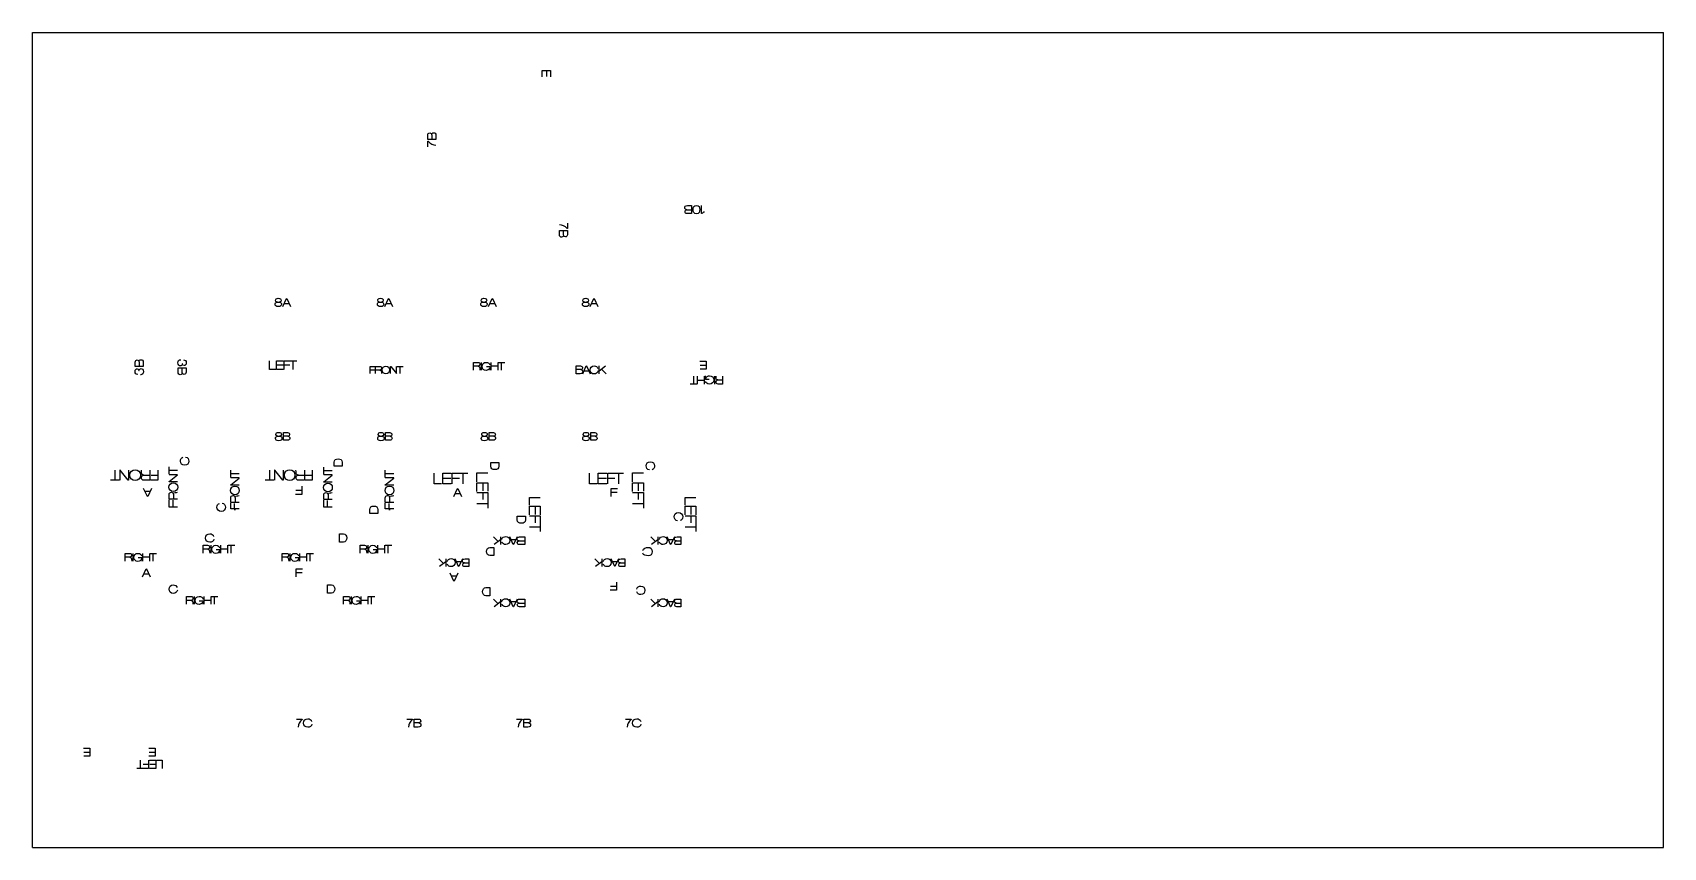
# Model space of a CAD drawing. Header units: millimetres. Extents: x 0 to 610, y -305 to 0.
import ezdxf

# ---------------------------------------------------------------- set-up
doc = ezdxf.new("R2010")
doc.units = ezdxf.units.MM
doc.layers.add('laser bed referance', color=3, linetype='Continuous', lineweight=25, true_color=0x00ff00)
doc.layers.add('TEXT', color=5, linetype='Continuous', true_color=0x0000ff)

msp = doc.modelspace()

# ---------------------------------------------------------------- linework, layer by layer
at = {"layer": 'laser bed referance'}
for p, q in [((0, -304.8), (0, 0)), ((0, 0), (304.8, 0)), ((0, 0), (609.6, 0)), ((0, -304.8), (0, 0)), ((609.6, -304.8), (609.6, 0)), ((0, -304.8), (304.8, -304.8)), ((0, -304.8), (609.6, -304.8))]:
    msp.add_line(p, q, dxfattribs=at)
at = {"layer": 'TEXT', "color": 5, "lineweight": 25, "true_color": 0x0000ff}
for points in [[(190.53, -16.53), (190.53, -14.16), (193.55, -14.16), (193.55, -16.51)], [(192.15, -14.16), (192.15, -16.41)], [(147.73, -40.01), (147.73, -38.37)], [(150.75, -38.48), (150.75, -40.01), (147.73, -40.01), (147.73, -40.01)], [(147.75, -42.75), (147.75, -40.64), (147.86, -40.64)], [(149.17, -38.22), (149.17, -40.01)], [(149.17, -38.22), (149.17, -38.22)], [(244.54, -66.27), (246.32, -66.27)], [(244.54, -66.28), (244.54, -66.27)], [(244.79, -64.69), (246.32, -64.69), (246.32, -67.71), (246.32, -67.71)], [(250.2, -67.69), (250.08, -67.69), (250.08, -64.71)], [(199.91, -71.23), (199.91, -73.34), (199.8, -73.34)], [(246.32, -67.71), (244.68, -67.71)], [(196.91, -75.5), (196.91, -73.97), (199.93, -73.97), (199.93, -73.97)], [(198.49, -75.75), (198.5, -73.97)], [(198.5, -75.75), (198.49, -75.75)], [(199.93, -73.97), (199.93, -75.61)], [(91.5, -100.8), (91.5, -100.79)], [(91.5, -100.8), (92.18, -100.8)], [(92.18, -100.79), (92.18, -100.8)], [(93.48, -102.47), (94.87, -99.45), (94.98, -99.45), (96.37, -102.47)], [(95.91, -101.47), (93.94, -101.47)], [(129.71, -100.8), (129.71, -100.79)], [(129.71, -100.8), (130.4, -100.8)], [(130.4, -100.79), (130.4, -100.8)], [(131.69, -102.47), (133.08, -99.45), (133.19, -99.45), (134.58, -102.47)], [(134.12, -101.47), (132.15, -101.47)], [(168.37, -100.8), (168.37, -100.79)], [(168.37, -100.8), (169.06, -100.8)], [(169.06, -100.79), (169.06, -100.8)], [(170.36, -102.47), (171.74, -99.45), (171.85, -99.45), (173.24, -102.47)], [(172.78, -101.47), (170.81, -101.47)], [(206.39, -100.8), (206.39, -100.79)], [(206.39, -100.8), (207.08, -100.8)], [(207.08, -100.79), (207.08, -100.8)], [(208.38, -102.47), (209.77, -99.45), (209.88, -99.45), (211.27, -102.47)], [(210.81, -101.47), (208.83, -101.47)], [(38.35, -124.9), (38.35, -123.26)], [(41.37, -123.37), (41.37, -124.9), (38.35, -124.9), (38.35, -124.9)], [(39.76, -126.45), (39.77, -126.45)], [(39.79, -123.11), (39.79, -124.9)], [(39.79, -123.11), (39.79, -123.11)], [(54.35, -126.97), (54.35, -125.44), (57.37, -125.44), (57.37, -125.44)], [(55.93, -127.22), (55.94, -125.44)], [(55.94, -127.22), (55.93, -127.22)], [(55.97, -123.88), (55.96, -123.88)], [(57.37, -125.44), (57.37, -127.08)], [(90.89, -126.04), (88.61, -126.04), (88.61, -122.79)], [(93.77, -126.04), (91.2, -126.04), (91.2, -122.79), (93.74, -122.79)], [(91.2, -124.3), (93.63, -124.3)], [(94.05, -126.04), (94.05, -122.79), (96.33, -122.79)], [(94.05, -124.3), (96.2, -124.3)], [(95.98, -122.79), (98.79, -122.79)], [(97.39, -126.04), (97.39, -122.79)], [(126.12, -127.55), (126.12, -124.88), (128, -124.88)], [(126.12, -126.12), (127.89, -126.12)], [(128.19, -127.55), (128.19, -124.88), (129.67, -124.88)], [(129.77, -126.24), (129.76, -126.25), (128.19, -126.26)], [(133.76, -127.55), (133.76, -124.88), (133.86, -124.88), (135.97, -127.55), (136.05, -127.55), (136.05, -124.88)], [(136.21, -124.88), (138.52, -124.88)], [(137.37, -127.55), (137.37, -124.88)], [(164.82, -126.23), (164.82, -123.36), (166.4, -123.36)], [(166.51, -124.82), (166.5, -124.83), (164.82, -124.84)], [(167.67, -123.36), (167.67, -126.23)], [(169.62, -124.95), (170.97, -124.95), (170.97, -126.29)], [(171.41, -126.23), (171.41, -123.36)], [(171.41, -124.69), (173.87, -124.69)], [(173.87, -123.36), (173.87, -126.23)], [(174.06, -123.36), (176.54, -123.36)], [(175.26, -126.23), (175.26, -123.38)], [(203.23, -124.71), (204.79, -124.71)], [(204.68, -127.59), (203.23, -127.59), (203.23, -124.71), (203.23, -124.71)], [(204.92, -126.08), (203.23, -126.08)], [(204.92, -126.08), (204.92, -126.09)], [(205.65, -127.59), (206.97, -124.71), (207.07, -124.71), (208.39, -127.59)], [(207.95, -126.64), (206.08, -126.64)], [(211.83, -126.52), (214.19, -124.71)], [(211.83, -127.59), (211.83, -124.71)], [(212.7, -125.85), (214.46, -127.59)], [(249.46, -122.88), (251.84, -122.88), (251.84, -125.9), (249.49, -125.9)], [(251.84, -124.5), (249.59, -124.5)], [(248.32, -131.48), (245.75, -131.48)], [(247.08, -128.49), (247.08, -131.45)], [(248.53, -131.48), (248.53, -128.49)], [(251.09, -130.09), (248.53, -130.09)], [(251.09, -128.49), (251.09, -131.48)], [(252.95, -129.83), (251.54, -129.83), (251.54, -128.43)], [(254.97, -131.48), (254.97, -128.49)], [(256.18, -129.95), (257.93, -129.94)], [(256.18, -129.95), (256.18, -129.95)], [(257.93, -128.49), (257.93, -131.48), (256.29, -131.48)], [(91.65, -150.98), (91.65, -150.97)], [(91.65, -150.98), (92.34, -150.98)], [(92.34, -150.97), (92.34, -150.98)], [(93.75, -149.65), (95.31, -149.65)], [(95.2, -152.52), (93.75, -152.52), (93.75, -149.65), (93.75, -149.65)], [(95.45, -151.01), (93.75, -151.01)], [(95.45, -151.01), (95.45, -151.02)], [(129.86, -150.98), (129.86, -150.97)], [(129.86, -150.98), (130.55, -150.98)], [(130.55, -150.97), (130.55, -150.98)], [(131.96, -149.65), (133.52, -149.65)], [(133.41, -152.52), (131.96, -152.52), (131.96, -149.65), (131.96, -149.65)], [(133.66, -151.01), (131.96, -151.01)], [(133.66, -151.01), (133.66, -151.02)], [(168.57, -150.98), (168.57, -150.97)], [(168.57, -150.98), (169.25, -150.98)], [(169.26, -150.97), (169.26, -150.98)], [(170.67, -149.65), (172.23, -149.65)], [(172.12, -152.52), (170.67, -152.52), (170.67, -149.65), (170.67, -149.65)], [(172.37, -151.01), (170.67, -151.01)], [(172.36, -151.01), (172.36, -151.02)], [(206.51, -150.98), (206.51, -150.97)], [(206.51, -150.98), (207.19, -150.98)], [(207.19, -150.97), (207.19, -150.98)], [(208.61, -149.65), (210.17, -149.65)], [(210.06, -152.52), (208.61, -152.52), (208.61, -149.65), (208.61, -149.65)], [(210.3, -151.01), (208.61, -151.01)], [(210.3, -151.01), (210.3, -151.02)], [(30.77, -163.67), (30.77, -167.48)], [(35.9, -163.67), (35.9, -167.48), (35.77, -167.48), (32.77, -163.67), (32.64, -163.67), (32.64, -167.48)], [(43.82, -163.67), (43.82, -167.48), (41.73, -167.48)], [(46.78, -163.67), (46.78, -167.48), (44.11, -167.48)], [(51.05, -165.19), (51.05, -162.49)], [(54.17, -163.83), (51.05, -163.83)], [(74.05, -166.4), (74.05, -163.7)], [(88.56, -163.67), (88.56, -167.48)], [(93.69, -163.67), (93.69, -167.48), (93.55, -167.48), (90.55, -163.67), (90.43, -163.67), (90.43, -167.48)], [(101.61, -163.67), (101.61, -167.48), (99.52, -167.48)], [(104.56, -163.67), (104.56, -167.48), (101.89, -167.48)], [(108.83, -165.28), (108.83, -162.59)], [(111.96, -163.93), (108.83, -163.93)], [(112.72, -162.17), (112.72, -160.69)], [(115.74, -160.69), (115.74, -162.17), (112.72, -162.17), (112.72, -162.17)], [(131.84, -166.4), (131.84, -163.7)], [(171.28, -162.23), (171.28, -160.76), (174.3, -160.76), (174.3, -160.76)], [(174.3, -160.76), (174.3, -162.23)], [(32.42, -167.48), (29.14, -167.48)], [(44.4, -170.5), (43.01, -173.52), (42.9, -173.52), (41.51, -170.5)], [(41.59, -165.53), (41.59, -165.52), (43.82, -165.51)], [(46.78, -165.71), (44.26, -165.71)], [(54.17, -168.05), (51.05, -168.05), (51.05, -167.94), (54.17, -165.47), (54.17, -165.37), (51.05, -165.37)], [(77.18, -165.04), (74.05, -165.04)], [(77.18, -169.26), (74.05, -169.26), (74.05, -169.15), (77.18, -166.68), (77.18, -166.58), (74.05, -166.58)], [(90.21, -167.48), (86.93, -167.48)], [(100.59, -169.72), (100.59, -172.74), (98.24, -172.74)], [(99.37, -165.53), (99.38, -165.52), (101.61, -165.51)], [(104.56, -165.71), (102.05, -165.71)], [(111.96, -168.14), (108.83, -168.14), (108.83, -168.03), (111.96, -165.57), (111.96, -165.46), (108.83, -165.46)], [(134.97, -165.04), (131.84, -165.04)], [(134.97, -169.26), (131.84, -169.26), (131.84, -169.14), (134.97, -166.68), (134.97, -166.58), (131.84, -166.58)], [(152.9, -168.83), (150.06, -168.83), (150.06, -164.78)], [(156.48, -168.83), (153.29, -168.83), (153.29, -164.78), (156.45, -164.78)], [(153.29, -166.66), (156.32, -166.66)], [(156.84, -168.83), (156.84, -164.78), (159.68, -164.78)], [(156.84, -166.66), (159.52, -166.66)], [(157.48, -173.52), (158.86, -170.5), (158.97, -170.5), (160.36, -173.52)], [(159.24, -164.78), (162.74, -164.78)], [(161, -168.83), (161, -164.78)], [(166.07, -168.04), (166.07, -164.7), (170.13, -164.7)], [(166.07, -171.62), (166.07, -168.43), (170.13, -168.43), (170.13, -171.59)], [(168.24, -168.43), (168.24, -171.46)], [(211.07, -168.83), (208.23, -168.83), (208.23, -164.78)], [(214.65, -168.83), (211.46, -168.83), (211.46, -164.78), (214.62, -164.78)], [(211.46, -166.66), (214.49, -166.66)], [(215.01, -168.83), (215.01, -164.78), (217.85, -164.78)], [(215.01, -166.66), (217.69, -166.66)], [(216.22, -173.52), (216.22, -170.5), (218.58, -170.5)], [(217.41, -164.78), (220.91, -164.78)], [(219.17, -168.83), (219.17, -164.78)], [(224.24, -168.04), (224.24, -164.7), (228.3, -164.7)], [(224.24, -171.62), (224.24, -168.43), (228.3, -168.43), (228.3, -171.59)], [(226.41, -168.43), (226.41, -171.46)], [(41.97, -171.5), (43.95, -171.5)], [(54.17, -174.55), (51.05, -174.55), (51.05, -172.83)], [(54.17, -177.48), (51.05, -177.48), (51.05, -174.79)], [(52.5, -177.48), (52.5, -174.91)], [(52.65, -172.71), (52.66, -172.72)], [(52.66, -172.72), (52.66, -174.55)], [(77.18, -175.76), (74.05, -175.76), (74.05, -174.04)], [(77.18, -178.19), (74.05, -178.19), (74.05, -176)], [(75.51, -178.19), (75.51, -176.12)], [(75.65, -173.92), (75.66, -173.93), (75.67, -175.76)], [(100.59, -171.34), (98.34, -171.34)], [(111.96, -174.65), (108.83, -174.65), (108.83, -172.93)], [(111.96, -177.57), (108.83, -177.57), (108.83, -174.88)], [(110.29, -177.57), (110.29, -175.01)], [(110.43, -172.81), (110.44, -172.81)], [(110.44, -172.81), (110.45, -174.65)], [(134.97, -175.76), (131.84, -175.76), (131.84, -174.04)], [(134.97, -178.19), (131.84, -178.19), (131.84, -175.99)], [(133.29, -178.19), (133.29, -176.12)], [(133.44, -173.92), (133.45, -173.93), (133.45, -175.76)], [(159.9, -172.53), (157.93, -172.53)], [(166.07, -171.98), (170.13, -171.98), (170.13, -174.82)], [(166.07, -176.14), (170.13, -176.14)], [(168.24, -171.98), (168.24, -174.66)], [(170.13, -174.38), (170.13, -177.88)], [(185.74, -176.79), (185.74, -173.95), (189.79, -173.95)], [(216.22, -171.91), (218.48, -171.91)], [(224.24, -171.98), (228.3, -171.98), (228.3, -174.82)], [(224.24, -176.14), (228.3, -176.14)], [(226.41, -171.98), (226.41, -174.66)], [(228.3, -174.38), (228.3, -177.88)], [(243.91, -176.79), (243.91, -173.95), (247.96, -173.95)], [(75.83, -178.5), (75.32, -178.5)], [(126.01, -179.86), (126.01, -178.39)], [(129.03, -178.39), (129.03, -179.86), (126.01, -179.86), (126.01, -179.86)], [(133.62, -178.5), (133.11, -178.5)], [(181.19, -182.31), (181.19, -180.84), (184.22, -180.84), (184.22, -180.84)], [(184.22, -180.84), (184.22, -182.31)], [(185.74, -180.37), (185.74, -177.18), (189.79, -177.18), (189.79, -180.34)], [(185.74, -180.73), (189.79, -180.73), (189.79, -183.57)], [(187.91, -177.18), (187.91, -180.21)], [(187.91, -180.73), (187.91, -183.41)], [(243.91, -180.37), (243.91, -177.18), (247.96, -177.18), (247.96, -180.34)], [(243.91, -180.73), (247.96, -180.73), (247.96, -183.57)], [(246.08, -177.18), (246.08, -180.21)], [(246.08, -180.73), (246.08, -183.41)], [(114.69, -187.54), (116.16, -187.54)], [(116.16, -190.56), (114.69, -190.56), (114.69, -187.54), (114.69, -187.54)], [(174.04, -190.35), (172.29, -188.62)], [(174.91, -188.62), (174.91, -191.49)], [(181.1, -188.62), (179.78, -191.49), (179.67, -191.49), (178.35, -188.62)], [(182.06, -188.62), (184.02, -188.62), (184.02, -191.49), (184.02, -191.49)], [(185.74, -184.89), (189.79, -184.89)], [(189.79, -183.13), (189.79, -186.63)], [(232.87, -190.35), (231.12, -188.62)], [(233.75, -188.62), (233.75, -191.49)], [(239.93, -188.62), (238.61, -191.49), (238.51, -191.49), (237.19, -188.62)], [(240.89, -188.62), (242.35, -188.62), (242.35, -191.49), (242.35, -191.49)], [(243.91, -184.89), (247.96, -184.89)], [(247.96, -183.13), (247.96, -186.63)], [(34.65, -197.68), (34.65, -194.8), (36.23, -194.8)], [(37.5, -194.8), (37.5, -197.68)], [(41.23, -197.68), (41.23, -194.8)], [(43.69, -194.8), (43.69, -197.68)], [(43.89, -194.8), (46.37, -194.8)], [(45.09, -197.68), (45.09, -194.83)], [(63.81, -194.68), (63.81, -191.8), (65.39, -191.8)], [(65.5, -193.27), (65.5, -193.28), (63.81, -193.29)], [(66.66, -191.8), (66.66, -194.68)], [(68.61, -193.39), (69.96, -193.39), (69.96, -194.74)], [(70.4, -194.68), (70.4, -191.8)], [(70.4, -193.14), (72.86, -193.14)], [(72.86, -191.8), (72.86, -194.68)], [(73.05, -191.8), (75.53, -191.8)], [(74.25, -194.68), (74.25, -191.83)], [(93.34, -197.68), (93.34, -194.8), (94.92, -194.8)], [(96.19, -194.8), (96.19, -197.68)], [(99.93, -197.68), (99.93, -194.8)], [(102.39, -194.8), (102.39, -197.68)], [(102.58, -194.8), (105.06, -194.8)], [(103.78, -197.68), (103.78, -194.83)], [(122.5, -194.68), (122.5, -191.8), (124.08, -191.8)], [(124.19, -193.27), (124.19, -193.28), (122.5, -193.29)], [(125.36, -191.8), (125.36, -194.68)], [(127.3, -193.39), (128.65, -193.39), (128.65, -194.74)], [(129.09, -194.68), (129.09, -191.8)], [(129.09, -193.14), (131.55, -193.14)], [(131.55, -191.8), (131.55, -194.68)], [(131.75, -191.8), (134.22, -191.8)], [(132.94, -194.68), (132.94, -191.83)], [(170.93, -192.6), (172.4, -192.6), (172.4, -195.62), (172.4, -195.62)], [(174.91, -189.69), (172.55, -191.49)], [(178.79, -189.57), (180.67, -189.57)], [(181.82, -190.12), (184.02, -190.13)], [(181.82, -190.13), (181.82, -190.12)], [(184.02, -191.49), (181.96, -191.49)], [(233.75, -189.69), (231.38, -191.49)], [(237.62, -189.57), (239.5, -189.57)], [(240.65, -190.12), (242.35, -190.12)], [(240.65, -190.13), (240.65, -190.12)], [(242.35, -191.49), (240.79, -191.49)], [(36.34, -196.27), (36.33, -196.28), (34.65, -196.29)], [(39.44, -196.39), (40.79, -196.39), (40.79, -197.74)], [(41.02, -203.56), (42.41, -200.54), (42.52, -200.54), (43.91, -203.56)], [(41.23, -196.14), (43.69, -196.14)], [(95.03, -196.27), (95.03, -196.28), (93.34, -196.29)], [(98.13, -196.39), (99.49, -196.39), (99.49, -197.74)], [(98.55, -203.56), (98.55, -200.54), (100.9, -200.54)], [(99.93, -196.14), (102.39, -196.14)], [(153.62, -198.62), (151.86, -196.89)], [(154.49, -197.96), (152.13, -199.76)], [(154.49, -196.89), (154.49, -199.76)], [(160.67, -196.89), (159.35, -199.76), (159.25, -199.76), (157.93, -196.89)], [(158.36, -197.84), (160.24, -197.84)], [(161.39, -198.4), (161.39, -198.39)], [(161.4, -198.39), (163.09, -198.4)], [(163.09, -199.76), (161.53, -199.76)], [(161.64, -196.89), (163.09, -196.89), (163.09, -199.76), (163.09, -199.76)], [(172.4, -195.62), (170.93, -195.62)], [(211.95, -198.62), (210.19, -196.89)], [(212.82, -197.96), (210.46, -199.76)], [(212.82, -196.89), (212.82, -199.76)], [(219, -196.89), (217.68, -199.76), (217.58, -199.76), (216.26, -196.89)], [(216.7, -197.84), (218.57, -197.84)], [(219.73, -198.39), (221.42, -198.4)], [(219.73, -198.4), (219.73, -198.39)], [(221.42, -199.76), (219.86, -199.76)], [(219.97, -196.89), (221.42, -196.89), (221.42, -199.76), (221.42, -199.76)], [(43.45, -202.56), (41.47, -202.56)], [(98.55, -201.94), (100.81, -201.94)], [(110.21, -206.63), (111.68, -206.63)], [(111.68, -209.65), (110.21, -209.65), (110.21, -206.63), (110.21, -206.63)], [(158.92, -202.2), (157.53, -205.22), (157.42, -205.22), (156.03, -202.2)], [(156.49, -203.2), (158.47, -203.2)], [(218.3, -205.6), (218.3, -208.62), (215.95, -208.62)], [(218.3, -207.22), (216.04, -207.22)], [(57.53, -213.8), (57.53, -210.92), (59.11, -210.92)], [(59.22, -212.39), (59.21, -212.4), (57.53, -212.41)], [(60.38, -210.92), (60.38, -213.8)], [(62.32, -212.51), (63.67, -212.51), (63.67, -213.86)], [(64.11, -213.8), (64.11, -210.92)], [(64.11, -212.26), (66.58, -212.26)], [(66.58, -210.92), (66.58, -213.8)], [(66.77, -210.92), (69.25, -210.92)], [(67.97, -213.8), (67.97, -210.95)], [(116.22, -213.8), (116.22, -210.92), (117.8, -210.92)], [(117.91, -212.39), (117.91, -212.4), (116.22, -212.41)], [(119.07, -210.92), (119.07, -213.8)], [(121.02, -212.51), (122.37, -212.51), (122.37, -213.86)], [(122.81, -213.8), (122.81, -210.92)], [(122.81, -212.26), (125.27, -212.26)], [(125.27, -210.92), (125.27, -213.8)], [(125.46, -210.92), (127.94, -210.92)], [(126.66, -213.8), (126.66, -210.95)], [(169.44, -207.63), (170.91, -207.63), (170.91, -210.65), (170.91, -210.65)], [(170.91, -210.65), (169.44, -210.65)], [(174.04, -213.63), (172.29, -211.9)], [(174.91, -212.97), (172.55, -214.77)], [(174.91, -211.9), (174.91, -214.77)], [(181.1, -211.9), (179.78, -214.77), (179.67, -214.77), (178.35, -211.9)], [(178.79, -212.85), (180.67, -212.85)], [(182.06, -211.9), (184.02, -211.9), (184.02, -214.77), (184.02, -214.77)], [(232.87, -213.63), (231.12, -211.9)], [(233.75, -212.97), (231.38, -214.77)], [(233.75, -211.9), (233.75, -214.77)], [(239.93, -211.9), (238.61, -214.77), (238.51, -214.77), (237.19, -211.9)], [(237.62, -212.85), (239.5, -212.85)], [(240.89, -211.9), (242.35, -211.9), (242.35, -214.77), (242.35, -214.77)], [(181.82, -213.4), (184.02, -213.41)], [(181.82, -213.41), (181.82, -213.4)], [(184.02, -214.77), (181.96, -214.77)], [(240.65, -213.4), (242.35, -213.41)], [(240.65, -213.41), (240.65, -213.4)], [(242.35, -214.77), (240.79, -214.77)], [(98.65, -256.79), (100.76, -256.79), (100.76, -256.9)], [(139.87, -256.79), (141.97, -256.79), (141.97, -256.9)], [(142.61, -256.77), (144.25, -256.77)], [(144.14, -259.79), (142.61, -259.79), (142.61, -256.77), (142.61, -256.77)], [(144.39, -258.21), (142.61, -258.2)], [(144.39, -258.2), (144.39, -258.21)], [(180.87, -256.79), (182.97, -256.79), (182.97, -256.9)], [(183.61, -256.77), (185.25, -256.77)], [(185.14, -259.79), (183.61, -259.79), (183.61, -256.77), (183.61, -256.77)], [(185.39, -258.21), (183.61, -258.21)], [(185.39, -258.2), (185.39, -258.21)], [(221.65, -256.79), (223.76, -256.79), (223.76, -256.9)], [(19.07, -267.71), (21.45, -267.71), (21.45, -270.73), (19.09, -270.73)], [(43.44, -267.64), (45.82, -267.64), (45.82, -270.66), (43.46, -270.66)], [(21.45, -269.33), (19.19, -269.33)], [(40.25, -272.19), (40.25, -275.23)], [(43.38, -272.19), (43.38, -275.23), (41.24, -275.23)], [(43.38, -273.81), (41.37, -273.81)], [(45.82, -269.25), (43.56, -269.25)], [(43.65, -272.19), (46.05, -272.19), (46.05, -275.23), (43.67, -275.23)], [(46.05, -273.81), (43.77, -273.81)], [(46.34, -272.19), (48.48, -272.19), (48.48, -275.23)], [(41.58, -275.23), (38.95, -275.23)]]:
    msp.add_lwpolyline(points, dxfattribs=at)
for points in [[(147.73, -38.37), (147.73, -37.89), (147.99, -37.55), (148.48, -37.55)], [(147.86, -40.64), (148.72, -41.61), (149.71, -42.07), (150.73, -42.11)], [(148.48, -37.55), (148.84, -37.55), (149.18, -37.87), (149.17, -38.22)], [(149.17, -38.22), (149.19, -37.83), (149.4, -37.46), (149.93, -37.46)], [(149.93, -37.46), (150.28, -37.46), (150.75, -37.69), (150.75, -38.48)], [(243.78, -65.51), (243.78, -65.16), (244, -64.69), (244.79, -64.69)], [(244.54, -66.27), (244.14, -66.25), (243.78, -66.04), (243.78, -65.51)], [(243.87, -66.96), (243.87, -66.61), (244.18, -66.27), (244.54, -66.28)], [(244.68, -67.71), (244.2, -67.71), (243.87, -67.45), (243.87, -66.96)], [(246.88, -66.2), (246.88, -65.36), (247.21, -64.64), (248.15, -64.64)], [(248.15, -67.76), (247.21, -67.76), (246.88, -67.04), (246.88, -66.2)], [(248.15, -64.64), (249.08, -64.64), (249.41, -65.36), (249.41, -66.2)], [(249.41, -66.2), (249.41, -67.04), (249.08, -67.76), (248.15, -67.76)], [(199.8, -73.34), (198.95, -72.36), (197.96, -71.91), (196.93, -71.86)], [(251.14, -67.13), (250.68, -67.24), (250.37, -67.48), (250.2, -67.69)], [(197.73, -76.51), (197.38, -76.51), (196.91, -76.29), (196.91, -75.5)], [(198.49, -75.75), (198.47, -76.15), (198.26, -76.51), (197.73, -76.51)], [(199.18, -76.42), (198.83, -76.42), (198.49, -76.11), (198.5, -75.75)], [(199.93, -75.61), (199.93, -76.09), (199.67, -76.42), (199.18, -76.42)], [(90.65, -101.66), (90.65, -101.18), (90.9, -100.86), (91.5, -100.8)], [(91.84, -102.51), (90.94, -102.51), (90.65, -102.12), (90.65, -101.66)], [(90.81, -100.14), (90.81, -99.65), (91.17, -99.4), (91.84, -99.4)], [(91.5, -100.79), (90.96, -100.76), (90.81, -100.39), (90.81, -100.14)], [(91.84, -99.4), (92.51, -99.4), (92.88, -99.65), (92.88, -100.14)], [(93.03, -101.66), (93.03, -102.12), (92.74, -102.51), (91.84, -102.51)], [(92.88, -100.14), (92.88, -100.39), (92.72, -100.76), (92.18, -100.79)], [(92.18, -100.8), (92.79, -100.86), (93.03, -101.18), (93.03, -101.66)], [(128.86, -101.66), (128.86, -101.18), (129.11, -100.86), (129.71, -100.8)], [(130.05, -102.51), (129.15, -102.51), (128.86, -102.12), (128.86, -101.66)], [(129.02, -100.14), (129.02, -99.65), (129.38, -99.4), (130.05, -99.4)], [(129.71, -100.79), (129.17, -100.76), (129.02, -100.39), (129.02, -100.14)], [(130.05, -99.4), (130.72, -99.4), (131.09, -99.65), (131.09, -100.14)], [(131.25, -101.66), (131.25, -102.12), (130.95, -102.51), (130.05, -102.51)], [(131.09, -100.14), (131.09, -100.39), (130.93, -100.76), (130.4, -100.79)], [(130.4, -100.8), (131, -100.86), (131.25, -101.18), (131.25, -101.66)], [(167.52, -101.66), (167.52, -101.18), (167.77, -100.86), (168.37, -100.8)], [(168.71, -102.51), (167.82, -102.51), (167.52, -102.12), (167.52, -101.66)], [(167.68, -100.14), (167.68, -99.65), (168.04, -99.4), (168.71, -99.4)], [(168.37, -100.79), (167.83, -100.76), (167.68, -100.39), (167.68, -100.14)], [(168.71, -99.4), (169.38, -99.4), (169.75, -99.65), (169.75, -100.14)], [(169.91, -101.66), (169.91, -102.12), (169.61, -102.51), (168.71, -102.51)], [(169.75, -100.14), (169.75, -100.39), (169.59, -100.76), (169.06, -100.79)], [(169.06, -100.8), (169.66, -100.86), (169.91, -101.18), (169.91, -101.66)], [(205.54, -101.66), (205.54, -101.18), (205.79, -100.86), (206.39, -100.8)], [(206.74, -102.51), (205.84, -102.51), (205.54, -102.12), (205.54, -101.66)], [(205.7, -100.14), (205.7, -99.65), (206.07, -99.4), (206.74, -99.4)], [(206.39, -100.79), (205.86, -100.76), (205.7, -100.39), (205.7, -100.14)], [(206.74, -99.4), (207.4, -99.4), (207.77, -99.65), (207.77, -100.14)], [(207.93, -101.66), (207.93, -102.12), (207.63, -102.51), (206.74, -102.51)], [(207.77, -100.14), (207.77, -100.39), (207.62, -100.76), (207.08, -100.79)], [(207.08, -100.8), (207.68, -100.86), (207.93, -101.18), (207.93, -101.66)], [(38.31, -126.77), (38.31, -126.06), (38.63, -125.75), (39.09, -125.75)], [(39.31, -127.9), (38.69, -127.87), (38.31, -127.6), (38.31, -126.77)], [(38.35, -123.26), (38.35, -122.78), (38.61, -122.44), (39.1, -122.44)], [(39.09, -125.75), (39.38, -125.75), (39.7, -125.92), (39.76, -126.45)], [(39.1, -122.44), (39.46, -122.44), (39.79, -122.76), (39.79, -123.11)], [(39.77, -126.45), (39.83, -125.87), (40.16, -125.68), (40.56, -125.68)], [(39.79, -123.11), (39.81, -122.72), (40.02, -122.35), (40.55, -122.35)], [(40.44, -127.98), (40.41, -127.98), (40.38, -127.98), (40.34, -127.98)], [(41.42, -126.83), (41.42, -127.61), (41.03, -127.98), (40.44, -127.98)], [(40.55, -122.35), (40.9, -122.35), (41.37, -122.57), (41.37, -123.37)], [(40.56, -125.68), (40.89, -125.68), (41.42, -125.9), (41.42, -126.83)], [(54.31, -123.5), (54.31, -122.72), (54.69, -122.35), (55.29, -122.35)], [(55.16, -124.65), (54.83, -124.65), (54.31, -124.44), (54.31, -123.5)], [(55.17, -127.98), (54.82, -127.98), (54.35, -127.76), (54.35, -126.97)], [(55.96, -123.88), (55.9, -124.46), (55.56, -124.65), (55.16, -124.65)], [(55.93, -127.22), (55.91, -127.61), (55.7, -127.98), (55.17, -127.98)], [(55.29, -122.35), (55.31, -122.35), (55.35, -122.35), (55.38, -122.35)], [(56.62, -127.89), (56.27, -127.89), (55.93, -127.58), (55.94, -127.22)], [(56.64, -124.58), (56.34, -124.58), (56.02, -124.42), (55.97, -123.88)], [(56.42, -122.44), (57.03, -122.47), (57.42, -122.73), (57.42, -123.56)], [(57.37, -127.08), (57.37, -127.55), (57.11, -127.89), (56.62, -127.89)], [(57.42, -123.56), (57.42, -124.28), (57.1, -124.58), (56.64, -124.58)], [(129.67, -124.88), (130.2, -124.88), (130.4, -125.13), (130.4, -125.61)], [(129.76, -126.25), (130.18, -126.26), (130.36, -126.45), (130.36, -126.81)], [(130.4, -125.61), (130.4, -125.86), (130.23, -126.22), (129.77, -126.24)], [(130.36, -126.81), (130.36, -126.91), (130.36, -127.44), (130.42, -127.55)], [(130.67, -126.21), (130.67, -125.33), (131.3, -124.82), (132.06, -124.82)], [(132.06, -127.61), (131.29, -127.61), (130.67, -127.1), (130.67, -126.21)], [(132.06, -124.82), (132.82, -124.82), (133.45, -125.33), (133.45, -126.21)], [(133.45, -126.21), (133.45, -127.1), (132.82, -127.61), (132.06, -127.61)], [(166.4, -123.36), (166.97, -123.36), (167.19, -123.63), (167.19, -124.14)], [(166.5, -124.83), (166.95, -124.84), (167.14, -125.04), (167.14, -125.44)], [(167.19, -124.14), (167.19, -124.41), (167.01, -124.8), (166.51, -124.82)], [(167.14, -125.44), (167.14, -125.54), (167.15, -126.11), (167.2, -126.23)], [(168.02, -124.86), (168.02, -123.91), (168.69, -123.36), (169.51, -123.36)], [(169.51, -126.36), (168.69, -126.36), (168.02, -125.81), (168.02, -124.86)], [(169.51, -123.36), (170.41, -123.36), (170.82, -123.75), (170.92, -124.31)], [(170.87, -125.43), (170.67, -126.09), (170.11, -126.36), (169.51, -126.36)], [(170.97, -124.95), (170.92, -125.28), (170.87, -125.43), (170.87, -125.43)], [(205.65, -126.81), (205.65, -127.14), (205.43, -127.59), (204.68, -127.59)], [(204.79, -124.71), (205.24, -124.71), (205.56, -124.96), (205.56, -125.43)], [(205.56, -125.43), (205.56, -125.76), (205.26, -126.09), (204.92, -126.08)], [(204.92, -126.09), (205.3, -126.1), (205.65, -126.3), (205.65, -126.81)], [(208.4, -126.21), (208.4, -125.27), (209.07, -124.71), (209.89, -124.71)], [(209.89, -127.71), (209.07, -127.71), (208.4, -127.16), (208.4, -126.21)], [(209.89, -124.71), (210.57, -124.71), (211.11, -124.99), (211.26, -125.62)], [(211.33, -126.56), (211.25, -127.33), (210.56, -127.71), (209.89, -127.71)], [(251.54, -129.83), (251.59, -129.48), (251.65, -129.33), (251.65, -129.33)], [(253.06, -131.48), (252.12, -131.48), (251.69, -131.07), (251.59, -130.49)], [(251.65, -129.33), (251.85, -128.64), (252.43, -128.36), (253.06, -128.36)], [(253.06, -128.36), (253.91, -128.36), (254.6, -128.93), (254.6, -129.92)], [(254.6, -129.92), (254.6, -130.91), (253.91, -131.48), (253.06, -131.48)], [(255.52, -129.32), (255.52, -129.21), (255.51, -128.62), (255.46, -128.49)], [(255.47, -130.67), (255.47, -130.38), (255.66, -129.98), (256.18, -129.95)], [(256.29, -131.48), (255.69, -131.48), (255.47, -131.2), (255.47, -130.67)], [(256.18, -129.95), (255.72, -129.94), (255.52, -129.73), (255.52, -129.32)], [(90.8, -151.83), (90.8, -151.36), (91.05, -151.04), (91.65, -150.98)], [(91.99, -152.69), (91.1, -152.69), (90.8, -152.29), (90.8, -151.83)], [(90.96, -150.32), (90.96, -149.83), (91.32, -149.57), (91.99, -149.57)], [(91.65, -150.97), (91.11, -150.93), (90.96, -150.57), (90.96, -150.32)], [(91.99, -149.57), (92.66, -149.57), (93.03, -149.83), (93.03, -150.32)], [(93.19, -151.83), (93.19, -152.29), (92.89, -152.69), (91.99, -152.69)], [(93.03, -150.32), (93.03, -150.57), (92.87, -150.93), (92.34, -150.97)], [(92.34, -150.98), (92.94, -151.04), (93.19, -151.36), (93.19, -151.83)], [(96.17, -151.74), (96.17, -152.07), (95.96, -152.52), (95.2, -152.52)], [(95.31, -149.65), (95.76, -149.65), (96.08, -149.89), (96.08, -150.36)], [(96.08, -150.36), (96.08, -150.7), (95.78, -151.02), (95.45, -151.01)], [(95.45, -151.02), (95.82, -151.03), (96.17, -151.24), (96.17, -151.74)], [(129.01, -151.83), (129.01, -151.36), (129.26, -151.04), (129.86, -150.98)], [(130.2, -152.69), (129.31, -152.69), (129.01, -152.29), (129.01, -151.83)], [(129.17, -150.32), (129.17, -149.83), (129.53, -149.57), (130.2, -149.57)], [(129.86, -150.97), (129.32, -150.93), (129.17, -150.57), (129.17, -150.32)], [(130.2, -149.57), (130.87, -149.57), (131.24, -149.83), (131.24, -150.32)], [(131.4, -151.83), (131.4, -152.29), (131.1, -152.69), (130.2, -152.69)], [(131.24, -150.32), (131.24, -150.57), (131.08, -150.93), (130.55, -150.97)], [(130.55, -150.98), (131.15, -151.04), (131.4, -151.36), (131.4, -151.83)], [(134.38, -151.74), (134.38, -152.07), (134.17, -152.52), (133.41, -152.52)], [(133.52, -149.65), (133.97, -149.65), (134.29, -149.89), (134.29, -150.36)], [(134.29, -150.36), (134.29, -150.7), (133.99, -151.02), (133.66, -151.01)], [(133.66, -151.02), (134.03, -151.03), (134.38, -151.24), (134.38, -151.74)], [(167.72, -151.83), (167.72, -151.36), (167.97, -151.04), (168.57, -150.98)], [(168.91, -152.69), (168.01, -152.69), (167.72, -152.29), (167.72, -151.83)], [(167.88, -150.32), (167.88, -149.83), (168.24, -149.57), (168.91, -149.57)], [(168.57, -150.97), (168.03, -150.93), (167.88, -150.57), (167.88, -150.32)], [(168.91, -149.57), (169.58, -149.57), (169.95, -149.83), (169.95, -150.32)], [(170.11, -151.83), (170.11, -152.29), (169.81, -152.69), (168.91, -152.69)], [(169.95, -150.32), (169.95, -150.57), (169.79, -150.93), (169.26, -150.97)], [(169.26, -150.98), (169.86, -151.04), (170.11, -151.36), (170.11, -151.83)], [(173.09, -151.74), (173.09, -152.07), (172.88, -152.52), (172.12, -152.52)], [(172.23, -149.65), (172.68, -149.65), (173, -149.89), (173, -150.36)], [(173, -150.36), (173, -150.7), (172.7, -151.02), (172.36, -151.01)], [(172.36, -151.02), (172.74, -151.03), (173.09, -151.24), (173.09, -151.74)], [(205.66, -151.83), (205.66, -151.36), (205.91, -151.04), (206.51, -150.98)], [(206.85, -152.69), (205.95, -152.69), (205.66, -152.29), (205.66, -151.83)], [(205.81, -150.32), (205.81, -149.83), (206.18, -149.57), (206.85, -149.57)], [(206.51, -150.97), (205.97, -150.93), (205.81, -150.57), (205.81, -150.32)], [(206.85, -149.57), (207.52, -149.57), (207.89, -149.83), (207.89, -150.32)], [(208.04, -151.83), (208.04, -152.29), (207.75, -152.69), (206.85, -152.69)], [(207.89, -150.32), (207.89, -150.57), (207.73, -150.93), (207.19, -150.97)], [(207.19, -150.98), (207.79, -151.04), (208.04, -151.36), (208.04, -151.83)], [(211.03, -151.74), (211.03, -152.07), (210.81, -152.52), (210.06, -152.52)], [(210.17, -149.65), (210.62, -149.65), (210.94, -149.89), (210.94, -150.36)], [(210.94, -150.36), (210.94, -150.7), (210.64, -151.02), (210.3, -151.01)], [(210.3, -151.02), (210.68, -151.03), (211.03, -151.24), (211.03, -151.74)], [(36.35, -165.57), (36.35, -164.31), (37.24, -163.58), (38.33, -163.58)], [(38.33, -163.58), (39.41, -163.58), (40.3, -164.31), (40.3, -165.57)], [(40.75, -164.72), (40.75, -164.58), (40.74, -163.82), (40.66, -163.67)], [(55.25, -160.29), (55.25, -159.58), (55.54, -159.01), (56.19, -158.85)], [(56.82, -161.86), (55.83, -161.86), (55.25, -161.16), (55.25, -160.29)], [(58.4, -160.29), (58.4, -161.16), (57.82, -161.86), (56.82, -161.86)], [(57.19, -158.78), (58, -158.87), (58.4, -159.6), (58.4, -160.29)], [(94.14, -165.57), (94.14, -164.31), (95.02, -163.58), (96.11, -163.58)], [(96.11, -163.58), (97.2, -163.58), (98.08, -164.31), (98.08, -165.57)], [(98.53, -164.72), (98.53, -164.58), (98.52, -163.82), (98.45, -163.67)], [(112.72, -160.69), (112.72, -159.86), (113.33, -159.43), (114.23, -159.43)], [(114.23, -159.43), (115.13, -159.43), (115.74, -159.86), (115.74, -160.69)], [(172.79, -163.49), (171.89, -163.49), (171.28, -163.07), (171.28, -162.23)], [(174.3, -162.23), (174.3, -163.07), (173.69, -163.49), (172.79, -163.49)], [(229.35, -162.08), (229.35, -161.22), (229.93, -160.51), (230.93, -160.51)], [(230.56, -163.59), (229.75, -163.5), (229.35, -162.78), (229.35, -162.08)], [(230.93, -160.51), (231.92, -160.51), (232.5, -161.22), (232.5, -162.08)], [(232.5, -162.08), (232.5, -162.79), (232.21, -163.36), (231.56, -163.52)], [(38.33, -167.56), (37.24, -167.56), (36.35, -166.83), (36.35, -165.57)], [(40.3, -165.57), (40.3, -166.83), (39.41, -167.56), (38.33, -167.56)], [(40.68, -166.44), (40.68, -166.07), (40.92, -165.57), (41.59, -165.53)], [(41.73, -167.48), (40.97, -167.48), (40.68, -167.11), (40.68, -166.44)], [(41.59, -165.52), (41, -165.51), (40.75, -165.24), (40.75, -164.72)], [(50.98, -170.04), (50.98, -169.14), (51.58, -168.42), (52.61, -168.42)], [(52.61, -171.66), (51.58, -171.66), (50.98, -170.93), (50.98, -170.04)], [(52.61, -168.42), (53.65, -168.42), (54.25, -169.14), (54.25, -170.04)], [(54.25, -170.04), (54.25, -170.93), (53.65, -171.66), (52.61, -171.66)], [(73.98, -171.25), (73.98, -170.35), (74.58, -169.63), (75.62, -169.63)], [(75.62, -169.63), (76.65, -169.63), (77.25, -170.35), (77.25, -171.25)], [(96.11, -167.56), (95.02, -167.56), (94.14, -166.83), (94.14, -165.57)], [(98.08, -165.57), (98.08, -166.83), (97.2, -167.56), (96.11, -167.56)], [(98.47, -166.44), (98.47, -166.07), (98.71, -165.57), (99.37, -165.53)], [(99.52, -167.48), (98.75, -167.48), (98.47, -167.11), (98.47, -166.44)], [(99.38, -165.52), (98.79, -165.51), (98.53, -165.24), (98.53, -164.72)], [(108.76, -170.13), (108.76, -169.24), (109.36, -168.51), (110.4, -168.51)], [(110.4, -171.75), (109.36, -171.75), (108.76, -171.02), (108.76, -170.13)], [(110.4, -168.51), (111.43, -168.51), (112.03, -169.24), (112.03, -170.13)], [(112.03, -170.13), (112.03, -171.02), (111.43, -171.75), (110.4, -171.75)], [(131.77, -171.25), (131.77, -170.35), (132.37, -169.63), (133.4, -169.63)], [(133.4, -169.63), (134.44, -169.63), (135.03, -170.35), (135.03, -171.25)], [(51.05, -172.83), (51.05, -172.21), (51.35, -171.97), (51.9, -171.97)], [(51.9, -171.97), (52.2, -171.97), (52.62, -172.17), (52.65, -172.71)], [(52.66, -172.72), (52.66, -172.24), (52.88, -172.03), (53.31, -172.03)], [(53.31, -172.03), (53.43, -172.03), (54.05, -172.02), (54.17, -171.96)], [(68.92, -177.55), (68.92, -176.83), (69.22, -176.26), (69.87, -176.1)], [(70.87, -176.03), (71.68, -176.12), (72.08, -176.85), (72.08, -177.55)], [(75.62, -172.87), (74.58, -172.87), (73.98, -172.14), (73.98, -171.25)], [(74.05, -174.04), (74.05, -173.42), (74.35, -173.18), (74.91, -173.18)], [(74.91, -173.18), (75.2, -173.18), (75.62, -173.38), (75.65, -173.92)], [(77.25, -171.25), (77.25, -172.14), (76.65, -172.87), (75.62, -172.87)], [(75.66, -173.93), (75.66, -173.45), (75.89, -173.24), (76.32, -173.24)], [(76.32, -173.24), (76.43, -173.24), (77.05, -173.23), (77.18, -173.17)], [(108.83, -172.93), (108.83, -172.3), (109.13, -172.06), (109.69, -172.06)], [(109.69, -172.06), (109.99, -172.06), (110.4, -172.27), (110.43, -172.81)], [(110.44, -172.81), (110.45, -172.33), (110.67, -172.12), (111.1, -172.12)], [(111.1, -172.12), (111.21, -172.12), (111.83, -172.11), (111.96, -172.05)], [(133.4, -172.87), (132.37, -172.87), (131.77, -172.14), (131.77, -171.25)], [(131.84, -174.04), (131.84, -173.42), (132.14, -173.18), (132.69, -173.18)], [(132.69, -173.18), (132.99, -173.18), (133.41, -173.38), (133.44, -173.92)], [(135.03, -171.25), (135.03, -172.14), (134.44, -172.87), (133.4, -172.87)], [(133.45, -173.93), (133.45, -173.45), (133.67, -173.24), (134.1, -173.24)], [(134.1, -173.24), (134.22, -173.24), (134.84, -173.23), (134.97, -173.17)], [(70.5, -179.11), (69.5, -179.11), (68.92, -178.41), (68.92, -177.55)], [(72.08, -177.55), (72.08, -178.41), (71.5, -179.11), (70.5, -179.11)], [(126.01, -178.39), (126.01, -177.56), (126.62, -177.13), (127.52, -177.13)], [(127.52, -177.13), (128.42, -177.13), (129.03, -177.56), (129.03, -178.39)], [(182.7, -183.57), (181.8, -183.57), (181.19, -183.15), (181.19, -182.31)], [(184.22, -182.31), (184.22, -183.15), (183.61, -183.57), (182.7, -183.57)], [(239.84, -181.11), (239.84, -180.25), (240.42, -179.55), (241.42, -179.55)], [(241.06, -182.63), (240.25, -182.54), (239.84, -181.81), (239.84, -181.11)], [(241.42, -179.55), (242.42, -179.55), (243, -180.25), (243, -181.11)], [(243, -181.11), (243, -181.83), (242.71, -182.39), (242.05, -182.55)], [(64.66, -189.08), (64.66, -188.08), (65.36, -187.5), (66.22, -187.5)], [(66.22, -187.5), (66.94, -187.5), (67.5, -187.79), (67.66, -188.44)], [(116.16, -187.54), (117, -187.54), (117.43, -188.15), (117.43, -189.05)], [(175.41, -189.64), (175.5, -188.88), (176.19, -188.49), (176.85, -188.49)], [(176.85, -188.49), (177.67, -188.49), (178.34, -189.04), (178.34, -189.99)], [(181.1, -189.4), (181.1, -189.06), (181.31, -188.62), (182.06, -188.62)], [(234.24, -189.64), (234.33, -188.88), (235.02, -188.49), (235.68, -188.49)], [(235.68, -188.49), (236.5, -188.49), (237.17, -189.04), (237.17, -189.99)], [(239.93, -189.4), (239.93, -189.06), (240.14, -188.62), (240.89, -188.62)], [(36.23, -194.8), (36.8, -194.8), (37.02, -195.08), (37.02, -195.59)], [(37.85, -196.31), (37.85, -195.36), (38.52, -194.8), (39.34, -194.8)], [(39.34, -194.8), (40.23, -194.8), (40.65, -195.2), (40.75, -195.76)], [(66.22, -190.65), (65.36, -190.65), (64.66, -190.07), (64.66, -189.08)], [(65.39, -191.8), (65.97, -191.8), (66.18, -192.08), (66.18, -192.59)], [(66.18, -192.59), (66.18, -192.86), (66, -193.25), (65.5, -193.27)], [(65.5, -193.28), (65.94, -193.28), (66.13, -193.49), (66.13, -193.88)], [(66.13, -193.88), (66.13, -193.99), (66.14, -194.56), (66.2, -194.68)], [(67.74, -189.44), (67.65, -190.25), (66.92, -190.65), (66.22, -190.65)], [(67.01, -193.31), (67.01, -192.36), (67.68, -191.8), (68.5, -191.8)], [(68.5, -194.8), (67.68, -194.8), (67.01, -194.25), (67.01, -193.31)], [(68.5, -191.8), (69.4, -191.8), (69.81, -192.2), (69.92, -192.76)], [(69.86, -193.87), (69.66, -194.53), (69.1, -194.8), (68.5, -194.8)], [(69.96, -193.39), (69.92, -193.73), (69.86, -193.87), (69.86, -193.87)], [(94.92, -194.8), (95.5, -194.8), (95.71, -195.08), (95.71, -195.59)], [(96.54, -196.31), (96.54, -195.36), (97.21, -194.8), (98.03, -194.8)], [(98.03, -194.8), (98.93, -194.8), (99.34, -195.2), (99.44, -195.76)], [(117.43, -189.05), (117.43, -189.95), (117, -190.56), (116.16, -190.56)], [(124.08, -191.8), (124.66, -191.8), (124.88, -192.08), (124.88, -192.59)], [(124.88, -192.59), (124.88, -192.86), (124.69, -193.25), (124.19, -193.27)], [(124.19, -193.28), (124.63, -193.28), (124.82, -193.49), (124.82, -193.88)], [(124.82, -193.88), (124.82, -193.99), (124.83, -194.56), (124.89, -194.68)], [(125.71, -193.31), (125.71, -192.36), (126.37, -191.8), (127.19, -191.8)], [(127.19, -194.8), (126.37, -194.8), (125.71, -194.25), (125.71, -193.31)], [(127.19, -191.8), (128.09, -191.8), (128.5, -192.2), (128.61, -192.76)], [(128.55, -193.87), (128.35, -194.53), (127.79, -194.8), (127.19, -194.8)], [(128.65, -193.39), (128.61, -193.73), (128.55, -193.87), (128.55, -193.87)], [(169.67, -194.11), (169.67, -193.21), (170.09, -192.6), (170.93, -192.6)], [(170.93, -195.62), (170.09, -195.62), (169.67, -195.01), (169.67, -194.11)], [(176.85, -191.49), (176.17, -191.49), (175.63, -191.21), (175.48, -190.59)], [(178.34, -189.99), (178.34, -190.94), (177.67, -191.49), (176.85, -191.49)], [(181.82, -190.12), (181.45, -190.1), (181.1, -189.9), (181.1, -189.4)], [(181.19, -190.78), (181.19, -190.44), (181.48, -190.12), (181.82, -190.13)], [(181.96, -191.49), (181.5, -191.49), (181.19, -191.24), (181.19, -190.78)], [(228.05, -193.77), (228.14, -192.97), (229.37, -192.56), (230.07, -192.56)], [(230.07, -195.72), (229.35, -195.72), (228.29, -195.42), (228.12, -194.77)], [(230.07, -192.56), (230.93, -192.56), (231.63, -193.14), (231.63, -194.14)], [(231.63, -194.14), (231.63, -195.14), (230.93, -195.72), (230.07, -195.72)], [(235.68, -191.49), (235, -191.49), (234.46, -191.21), (234.31, -190.59)], [(237.17, -189.99), (237.17, -190.94), (236.5, -191.49), (235.68, -191.49)], [(240.65, -190.12), (240.28, -190.1), (239.93, -189.9), (239.93, -189.4)], [(240.02, -190.78), (240.02, -190.44), (240.31, -190.12), (240.65, -190.13)], [(240.79, -191.49), (240.34, -191.49), (240.02, -191.24), (240.02, -190.78)], [(36.33, -196.28), (36.77, -196.28), (36.97, -196.49), (36.97, -196.88)], [(37.02, -195.59), (37.02, -195.86), (36.84, -196.24), (36.34, -196.27)], [(36.97, -196.88), (36.97, -196.99), (36.98, -197.56), (37.03, -197.68)], [(39.34, -197.8), (38.52, -197.8), (37.85, -197.25), (37.85, -196.31)], [(40.69, -196.87), (40.5, -197.53), (39.94, -197.8), (39.34, -197.8)], [(40.79, -196.39), (40.75, -196.73), (40.69, -196.87), (40.69, -196.87)], [(95.71, -195.59), (95.71, -195.86), (95.53, -196.24), (95.03, -196.27)], [(95.03, -196.28), (95.47, -196.28), (95.66, -196.49), (95.66, -196.88)], [(95.66, -196.88), (95.66, -196.99), (95.67, -197.56), (95.72, -197.68)], [(98.03, -197.8), (97.21, -197.8), (96.54, -197.25), (96.54, -196.31)], [(99.39, -196.87), (99.19, -197.53), (98.63, -197.8), (98.03, -197.8)], [(99.49, -196.39), (99.44, -196.73), (99.39, -196.87), (99.39, -196.87)], [(154.99, -197.91), (155.07, -197.15), (155.76, -196.76), (156.43, -196.76)], [(156.43, -199.76), (155.75, -199.76), (155.21, -199.48), (155.05, -198.86)], [(156.43, -196.76), (157.25, -196.76), (157.91, -197.31), (157.91, -198.26)], [(157.91, -198.26), (157.91, -199.21), (157.25, -199.76), (156.43, -199.76)], [(160.67, -197.67), (160.67, -197.34), (160.88, -196.89), (161.64, -196.89)], [(161.39, -198.39), (161.02, -198.37), (160.67, -198.17), (160.67, -197.67)], [(160.76, -199.05), (160.76, -198.71), (161.06, -198.39), (161.39, -198.4)], [(161.53, -199.76), (161.08, -199.76), (160.76, -199.52), (160.76, -199.05)], [(213.32, -197.91), (213.4, -197.14), (214.09, -196.76), (214.76, -196.76)], [(214.76, -199.76), (214.08, -199.76), (213.54, -199.48), (213.39, -198.86)], [(214.76, -196.76), (215.58, -196.76), (216.25, -197.31), (216.25, -198.26)], [(216.25, -198.26), (216.25, -199.21), (215.58, -199.76), (214.76, -199.76)], [(219, -197.67), (219, -197.33), (219.22, -196.89), (219.97, -196.89)], [(219.73, -198.39), (219.35, -198.37), (219, -198.17), (219, -197.67)], [(219.09, -199.05), (219.09, -198.71), (219.39, -198.39), (219.73, -198.4)], [(219.86, -199.76), (219.41, -199.76), (219.09, -199.51), (219.09, -199.05)], [(51.02, -208.21), (51.02, -207.21), (51.72, -206.63), (52.59, -206.63)], [(52.59, -206.63), (53.3, -206.63), (53.87, -206.92), (54.03, -207.58)], [(111.68, -206.63), (112.52, -206.63), (112.95, -207.24), (112.95, -208.14)], [(225.83, -208.26), (225.92, -207.45), (226.64, -207.04), (227.34, -207.04)], [(227.34, -207.04), (228.21, -207.04), (228.91, -207.62), (228.91, -208.62)], [(52.59, -209.79), (51.72, -209.79), (51.02, -209.21), (51.02, -208.21)], [(54.1, -208.57), (54.01, -209.38), (53.29, -209.79), (52.59, -209.79)], [(59.11, -210.92), (59.68, -210.92), (59.9, -211.2), (59.9, -211.71)], [(59.21, -212.4), (59.66, -212.4), (59.85, -212.61), (59.85, -213)], [(59.9, -211.71), (59.9, -211.98), (59.72, -212.36), (59.22, -212.39)], [(59.85, -213), (59.85, -213.11), (59.86, -213.68), (59.91, -213.8)], [(60.73, -212.42), (60.73, -211.47), (61.4, -210.92), (62.22, -210.92)], [(62.22, -213.92), (61.4, -213.92), (60.73, -213.37), (60.73, -212.42)], [(62.22, -210.92), (63.12, -210.92), (63.53, -211.32), (63.63, -211.88)], [(63.57, -212.99), (63.38, -213.65), (62.82, -213.92), (62.22, -213.92)], [(63.67, -212.51), (63.63, -212.85), (63.57, -212.99), (63.57, -212.99)], [(112.95, -208.14), (112.95, -209.04), (112.52, -209.65), (111.68, -209.65)], [(117.8, -210.92), (118.38, -210.92), (118.59, -211.2), (118.59, -211.71)], [(118.59, -211.71), (118.59, -211.98), (118.41, -212.36), (117.91, -212.39)], [(117.91, -212.4), (118.35, -212.4), (118.54, -212.61), (118.54, -213)], [(118.54, -213), (118.54, -213.11), (118.55, -213.68), (118.61, -213.8)], [(119.42, -212.42), (119.42, -211.47), (120.09, -210.92), (120.91, -210.92)], [(120.91, -213.92), (120.09, -213.92), (119.42, -213.37), (119.42, -212.42)], [(120.91, -210.92), (121.81, -210.92), (122.22, -211.32), (122.33, -211.88)], [(122.27, -212.99), (122.07, -213.65), (121.51, -213.92), (120.91, -213.92)], [(122.37, -212.51), (122.33, -212.85), (122.27, -212.99), (122.27, -212.99)], [(168.18, -209.14), (168.18, -208.24), (168.6, -207.63), (169.44, -207.63)], [(169.44, -210.65), (168.6, -210.65), (168.18, -210.04), (168.18, -209.14)], [(175.41, -212.92), (175.5, -212.16), (176.19, -211.77), (176.85, -211.77)], [(176.85, -211.77), (177.67, -211.77), (178.34, -212.32), (178.34, -213.27)], [(178.34, -213.27), (178.34, -214.22), (177.67, -214.77), (176.85, -214.77)], [(181.1, -212.68), (181.1, -212.35), (181.31, -211.9), (182.06, -211.9)], [(181.82, -213.4), (181.45, -213.38), (181.1, -213.18), (181.1, -212.68)], [(227.34, -210.2), (226.63, -210.2), (226.06, -209.91), (225.9, -209.25)], [(228.91, -208.62), (228.91, -209.62), (228.21, -210.2), (227.34, -210.2)], [(234.24, -212.92), (234.33, -212.16), (235.02, -211.77), (235.68, -211.77)], [(235.68, -211.77), (236.5, -211.77), (237.17, -212.32), (237.17, -213.27)], [(237.17, -213.27), (237.17, -214.22), (236.5, -214.77), (235.68, -214.77)], [(239.93, -212.68), (239.93, -212.34), (240.14, -211.9), (240.89, -211.9)], [(240.65, -213.4), (240.28, -213.38), (239.93, -213.18), (239.93, -212.68)], [(176.85, -214.77), (176.17, -214.77), (175.63, -214.49), (175.48, -213.87)], [(181.19, -214.06), (181.19, -213.72), (181.48, -213.4), (181.82, -213.41)], [(181.96, -214.77), (181.5, -214.77), (181.19, -214.53), (181.19, -214.06)], [(235.68, -214.77), (235, -214.77), (234.46, -214.49), (234.31, -213.87)], [(240.02, -214.06), (240.02, -213.72), (240.31, -213.4), (240.65, -213.41)], [(240.79, -214.77), (240.34, -214.77), (240.02, -214.52), (240.02, -214.06)], [(100.76, -256.9), (99.78, -257.76), (99.33, -258.74), (99.28, -259.77)], [(101.29, -258.28), (101.29, -257.28), (101.99, -256.7), (102.85, -256.7)], [(102.85, -259.86), (101.99, -259.86), (101.29, -259.28), (101.29, -258.28)], [(102.85, -256.7), (103.57, -256.7), (104.14, -256.99), (104.3, -257.65)], [(104.37, -258.64), (104.28, -259.45), (103.55, -259.86), (102.85, -259.86)], [(141.97, -256.9), (141, -257.76), (140.55, -258.74), (140.5, -259.77)], [(145.15, -258.97), (145.15, -259.32), (144.93, -259.79), (144.14, -259.79)], [(144.25, -256.77), (144.73, -256.77), (145.06, -257.03), (145.06, -257.52)], [(145.06, -257.52), (145.06, -257.87), (144.75, -258.21), (144.39, -258.2)], [(144.39, -258.21), (144.78, -258.23), (145.15, -258.44), (145.15, -258.97)], [(182.97, -256.9), (182, -257.76), (181.55, -258.74), (181.5, -259.77)], [(186.15, -258.97), (186.15, -259.32), (185.93, -259.79), (185.14, -259.79)], [(185.25, -256.77), (185.73, -256.77), (186.06, -257.03), (186.06, -257.52)], [(186.06, -257.52), (186.06, -257.87), (185.75, -258.21), (185.39, -258.2)], [(185.39, -258.21), (185.79, -258.23), (186.15, -258.44), (186.15, -258.97)], [(223.76, -256.9), (222.78, -257.76), (222.33, -258.74), (222.28, -259.77)], [(224.29, -258.28), (224.29, -257.28), (224.99, -256.7), (225.85, -256.7)], [(225.85, -259.86), (224.99, -259.86), (224.29, -259.28), (224.29, -258.28)], [(225.85, -256.7), (226.57, -256.7), (227.14, -256.99), (227.3, -257.65)], [(227.37, -258.64), (227.28, -259.45), (226.55, -259.86), (225.85, -259.86)]]:
    msp.add_open_spline(points, degree=3, dxfattribs=at)

doc.saveas('drawing.dxf')
